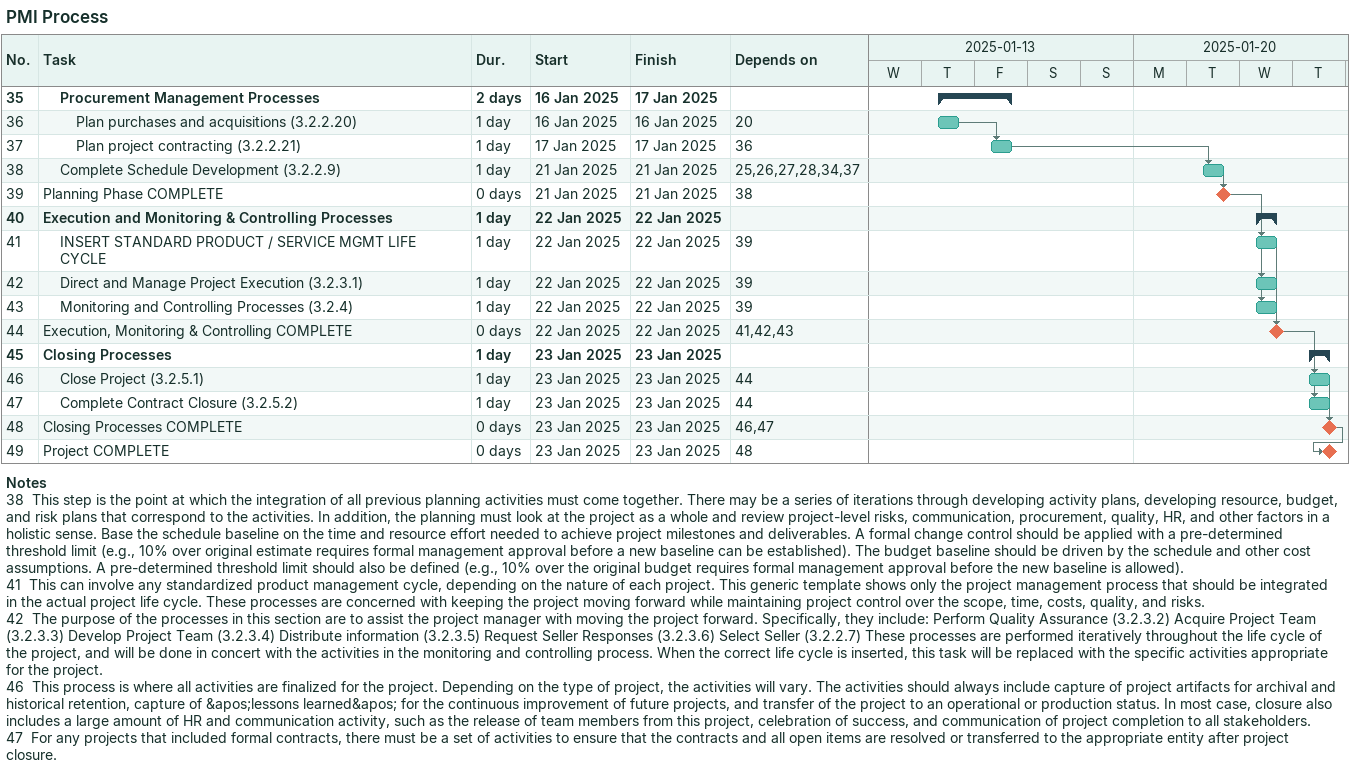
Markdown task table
PMI Process

| ID | Level | Task | Duration | Start | Finish | Predecessors |
|---|---|---|---|---|---|---|
| 35 | 2 | **Procurement Management Processes** | 2d | 2025-01-16 | 2025-01-17 |  |
| 36 | 3 | Plan purchases and acquisitions (3.2.2.20) | 1d | 2025-01-16 | 2025-01-16 | 20 |
| 37 | 3 | Plan project contracting (3.2.2.21) | 1d | 2025-01-17 | 2025-01-17 | 36 |
| 38 | 2 | Complete Schedule Development (3.2.2.9) | 1d | 2025-01-21 | 2025-01-21 | 25, 26, 27, 28, 34, 37 |
| 39 | 1 | Planning Phase COMPLETE | 0d | 2025-01-21 | 2025-01-21 | 38 |
| 40 | 1 | **Execution and Monitoring & Controlling Processes** | 1d | 2025-01-22 | 2025-01-22 |  |
| 41 | 2 | INSERT STANDARD PRODUCT / SERVICE MGMT LIFE CYCLE | 1d | 2025-01-22 | 2025-01-22 | 39 |
| 42 | 2 | Direct and Manage Project Execution (3.2.3.1) | 1d | 2025-01-22 | 2025-01-22 | 39 |
| 43 | 2 | Monitoring and Controlling Processes (3.2.4) | 1d | 2025-01-22 | 2025-01-22 | 39 |
| 44 | 1 | Execution, Monitoring & Controlling COMPLETE | 0d | 2025-01-22 | 2025-01-22 | 41, 42, 43 |
| 45 | 1 | **Closing Processes** | 1d | 2025-01-23 | 2025-01-23 |  |
| 46 | 2 | Close Project (3.2.5.1) | 1d | 2025-01-23 | 2025-01-23 | 44 |
| 47 | 2 | Complete Contract Closure (3.2.5.2) | 1d | 2025-01-23 | 2025-01-23 | 44 |
| 48 | 1 | Closing Processes COMPLETE | 0d | 2025-01-23 | 2025-01-23 | 46, 47 |
| 49 | 1 | Project COMPLETE | 0d | 2025-01-23 | 2025-01-23 | 48 |

Notes
- 38: This step is the point at which the integration of all previous planning activities must come together. There may be a series of iterations through developing activity plans, developing resource, budget, and risk plans that correspond to the activities. In addition, the planning must look at the project as a whole and review project-level risks, communication, procurement, quality, HR, and other factors in a holistic sense. Base the schedule baseline on the time and resource effort needed to achieve project milestones and deliverables. A formal change control should be applied with a pre-determined threshold limit (e.g., 10% over original estimate requires formal management approval before a new baseline can be established). The budget baseline should be driven by the schedule and other cost assumptions. A pre-determined threshold limit should also be defined (e.g., 10% over the original budget requires formal management approval before the new baseline is allowed).
- 41: This can involve any standardized product management cycle, depending on the nature of each project. This generic template shows only the project management process that should be integrated in the actual project life cycle. These processes are concerned with keeping the project moving forward while maintaining project control over the scope, time, costs, quality, and risks.
- 42: The purpose of the processes in this section are to assist the project manager with moving the project forward. Specifically, they include: Perform Quality Assurance (3.2.3.2) Acquire Project Team (3.2.3.3) Develop Project Team (3.2.3.4) Distribute information (3.2.3.5) Request Seller Responses (3.2.3.6) Select Seller (3.2.2.7) These processes are performed iteratively throughout the life cycle of the project, and will be done in concert with the activities in the monitoring and controlling process. When the correct life cycle is inserted, this task will be replaced with the specific activities appropriate for the project.
- 46: This process is where all activities are finalized for the project. Depending on the type of project, the activities will vary. The activities should always include capture of project artifacts for archival and historical retention, capture of &apos;lessons learned&apos; for the continuous improvement of future projects, and transfer of the project to an operational or production status. In most case, closure also includes a large amount of HR and communication activity, such as the release of team members from this project, celebration of success, and communication of project completion to all stakeholders.
- 47: For any projects that included formal contracts, there must be a set of activities to ensure that the contracts and all open items are resolved or transferred to the appropriate entity after project closure.
